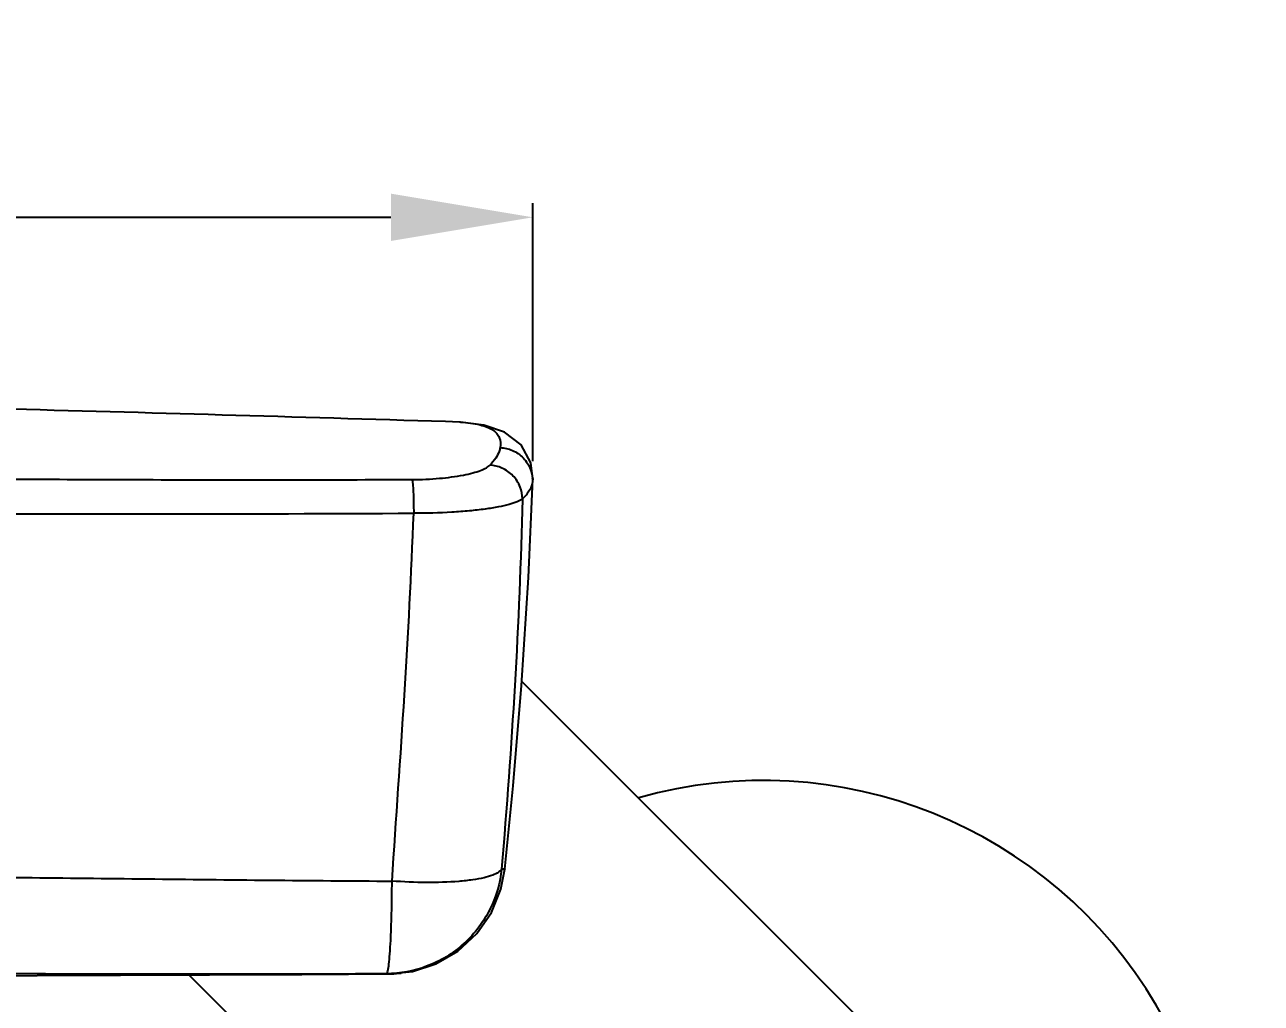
# Model space of a CAD drawing. Header units: millimetres. Extents: x 3766 to 4318, y 26587 to 26937.
# Drawn here: x 4244.4 to 4318.4, y 26662.8 to 26721.4 of the extents above; entities that cross this region are included whole.
import ezdxf

# ---------------------------------------------------------------- set-up
doc = ezdxf.new("R2010")
doc.units = ezdxf.units.MM
doc.styles.get("Standard").update_dxf_attribs({"font": ''})
doc.styles.get('Standard').set_extended_font_data('SimSun')
doc.dimstyles.new('副本 ISO-25-2bei', dxfattribs={"dimscale": 1.7, "dimtxt": 5, "dimasz": 5, "dimexe": 0.5, "dimexo": 0.625, "dimgap": 1, "dimtad": 1, "dimlfac": 0.0393, "dimdsep": 46, "dimtxsty": 'Standard', "dimcen": 2.5, "dimclrd": 1, "dimclre": 1, "dimclrt": 3, "dimadec": 0, "dimazin": 0, "dimtfac": 1, "dimtmove": 0, "dimatfit": 3, "dimfxl": 0, "dimarcsym": 0})

# ---------------------------------------------------------------- blocks, each defined once
blk = doc.blocks.new('*D0')
at = {"color": 1, "lineweight": -2, "transparency": 16777216}
for p, q in [((4118.847, 26695.122), (4118.847, 26710.731)), ((4274.817, 26695.294), (4274.817, 26710.731)), ((4127.347, 26709.881), (4266.317, 26709.881))]:
    blk.add_line(p, q, dxfattribs=at)
at = {"color": 1, "transparency": 16777216}
for points in [[(4127.347, 26711.297), (4127.347, 26708.464), (4118.847, 26709.881)], [(4266.317, 26711.297), (4266.317, 26708.464), (4274.817, 26709.881)]]:
    blk.add_solid(points, dxfattribs=at)
at = {"layer": 'Defpoints', "color": 0, "transparency": 16777216}
for p in [(4274.817, 26709.881), (4118.847, 26694.059), (4274.817, 26694.232)]:
    blk.add_point(p, dxfattribs=at)
at = {"color": 3, "transparency": 16777216, "insert": (4196.832, 26715.831), "char_height": 8.5, "attachment_point": 5, "bg_fill": 3, "box_fill_scale": 1.1, "bg_fill_color": 256, "bg_fill_true_color": 13158600, "bg_fill_transparency": 0}
blk.add_mtext('156', dxfattribs=at)

msp = doc.modelspace()

# ---------------------------------------------------------------- linework, layer by layer
for points in [[(4270.43, 26697.625), (4261.511, 26697.898), (4252.591, 26698.154), (4243.672, 26698.395)], [(4270.487, 26697.621), (4270.468, 26697.622), (4270.448, 26697.623), (4270.43, 26697.625)], [(4270.478, 26697.622), (4270.462, 26697.623), (4270.446, 26697.623), (4270.43, 26697.625)], [(4274.806, 26694.222), (4274.806, 26694.222), (4274.791, 26694.059), (4274.791, 26694.059)], [(4274.806, 26694.232), (4274.806, 26694.232), (4274.806, 26694.222), (4274.806, 26694.222)], [(4237.711, 26692.155), (4247.701, 26692.116), (4257.691, 26692.122), (4267.682, 26692.169)], [(4274.153, 26682.094), (4274.153, 26682.094), (4297.969, 26658.285), (4297.969, 26658.285)], [(4273.14, 26670.872), (4273.14, 26670.872), (4273.14, 26670.872), (4273.14, 26670.872)], [(4233.354, 26664.471), (4233.354, 26664.471), (4245.151, 26664.505), (4245.151, 26664.505)], [(4245.151, 26664.505), (4245.151, 26664.505), (4250.144, 26664.521), (4250.144, 26664.521)], [(4245.151, 26664.505), (4245.151, 26664.505), (4245.151, 26664.505), (4245.151, 26664.505)], [(4250.144, 26664.521), (4250.144, 26664.521), (4255.472, 26664.541), (4255.472, 26664.541)], [(4250.144, 26664.521), (4250.144, 26664.521), (4250.144, 26664.521), (4250.144, 26664.521)], [(4254.228, 26664.536), (4254.228, 26664.536), (4279.225, 26639.548), (4279.225, 26639.548)], [(4255.472, 26664.541), (4255.472, 26664.541), (4255.472, 26664.541), (4255.472, 26664.541)], [(4263.783, 26664.582), (4263.783, 26664.582), (4266.202, 26664.6), (4266.202, 26664.6)], [(4266.223, 26664.6), (4266.223, 26664.6), (4266.055, 26664.601), (4266.055, 26664.601)], [(4266.202, 26664.6), (4266.202, 26664.6), (4266.225, 26664.6), (4266.225, 26664.6)], [(4266.229, 26664.6), (4266.229, 26664.6), (4266.223, 26664.6), (4266.223, 26664.6)], [(4266.225, 26664.6), (4266.225, 26664.6), (4266.366, 26664.603), (4266.366, 26664.603)], [(4266.225, 26664.6), (4266.225, 26664.6), (4266.229, 26664.6), (4266.229, 26664.6)], [(4266.366, 26664.603), (4266.366, 26664.603), (4266.389, 26664.603), (4266.389, 26664.603)], [(4266.389, 26664.603), (4266.389, 26664.603), (4266.491, 26664.607), (4266.491, 26664.607)], [(4266.491, 26664.607), (4266.491, 26664.607), (4266.663, 26664.617), (4266.663, 26664.617)], [(4266.663, 26664.617), (4266.663, 26664.617), (4266.942, 26664.643), (4266.942, 26664.643)]]:
    msp.add_open_spline(points, degree=3)
for points, knots in [([(4274.807, 26694.23), (4274.807, 26694.23), (4274.692, 26695.187), (4274.692, 26695.187), (4274.692, 26695.187), (4274.692, 26695.187), (4274.114, 26696.261), (4274.114, 26696.261), (4274.114, 26696.261), (4274.114, 26696.261), (4273.113, 26697.029), (4273.113, 26697.029), (4273.113, 26697.029), (4273.113, 26697.029), (4271.875, 26697.448), (4271.875, 26697.448), (4271.875, 26697.448), (4271.875, 26697.448), (4270.476, 26697.622), (4270.476, 26697.622)], [0, 0, 0, 0, 0.2, 0.2, 0.2, 0.2, 0.4, 0.4, 0.4, 0.4, 0.6, 0.6, 0.6, 0.6, 0.8, 0.8, 0.8, 0.8, 1, 1, 1, 1]), ([(4270.487, 26697.621), (4270.88, 26697.597), (4271.275, 26697.554), (4271.658, 26697.459), (4271.658, 26697.459), (4271.802, 26697.421), (4271.947, 26697.377), (4272.085, 26697.321), (4272.085, 26697.321), (4272.201, 26697.273), (4272.315, 26697.217), (4272.419, 26697.147), (4272.419, 26697.147), (4272.507, 26697.088), (4272.59, 26697.02), (4272.66, 26696.938), (4272.66, 26696.938), (4272.72, 26696.865), (4272.771, 26696.782), (4272.806, 26696.693), (4272.806, 26696.693), (4272.878, 26696.507), (4272.882, 26696.295), (4272.859, 26696.097)], [0, 0, 0, 0, 0.166667, 0.166667, 0.166667, 0.166667, 0.333333, 0.333333, 0.333333, 0.333333, 0.5, 0.5, 0.5, 0.5, 0.666667, 0.666667, 0.666667, 0.666667, 0.833333, 0.833333, 0.833333, 0.833333, 1, 1, 1, 1]), ([(4272.859, 26696.097), (4272.843, 26696.015), (4272.82, 26695.936), (4272.792, 26695.86), (4272.792, 26695.86), (4272.74, 26695.723), (4272.669, 26695.595), (4272.589, 26695.473), (4272.589, 26695.473), (4272.489, 26695.319), (4272.371, 26695.178), (4272.246, 26695.044)], [0, 0, 0, 0, 0.333333, 0.333333, 0.333333, 0.333333, 0.666667, 0.666667, 0.666667, 0.666667, 1, 1, 1, 1]), ([(4272.859, 26696.097), (4273.108, 26696.087), (4273.358, 26696.031), (4273.588, 26695.931), (4273.588, 26695.931), (4273.837, 26695.824), (4274.063, 26695.666), (4274.249, 26695.469), (4274.249, 26695.469), (4274.434, 26695.274), (4274.58, 26695.041), (4274.672, 26694.788), (4274.672, 26694.788), (4274.758, 26694.555), (4274.798, 26694.305), (4274.791, 26694.059)], [0, 0, 0, 0, 0.25, 0.25, 0.25, 0.25, 0.5, 0.5, 0.5, 0.5, 0.75, 0.75, 0.75, 0.75, 1, 1, 1, 1]), ([(4267.589, 26694.185), (4268.139, 26694.188), (4268.688, 26694.21), (4269.236, 26694.26), (4269.236, 26694.26), (4269.711, 26694.303), (4270.185, 26694.363), (4270.653, 26694.455), (4270.653, 26694.455), (4270.844, 26694.493), (4271.036, 26694.535), (4271.224, 26694.585), (4271.224, 26694.585), (4271.381, 26694.628), (4271.536, 26694.675), (4271.689, 26694.731), (4271.689, 26694.731), (4271.805, 26694.774), (4271.92, 26694.823), (4272.03, 26694.885), (4272.03, 26694.885), (4272.109, 26694.93), (4272.184, 26694.981), (4272.246, 26695.044)], [0, 0, 0, 0, 0.166667, 0.166667, 0.166667, 0.166667, 0.333333, 0.333333, 0.333333, 0.333333, 0.5, 0.5, 0.5, 0.5, 0.666667, 0.666667, 0.666667, 0.666667, 0.833333, 0.833333, 0.833333, 0.833333, 1, 1, 1, 1]), ([(4274.184, 26693.018), (4274.182, 26693.263), (4274.136, 26693.509), (4274.047, 26693.738), (4274.047, 26693.738), (4273.95, 26693.988), (4273.802, 26694.218), (4273.616, 26694.412), (4273.616, 26694.412), (4273.432, 26694.606), (4273.208, 26694.764), (4272.962, 26694.873), (4272.962, 26694.873), (4272.736, 26694.973), (4272.491, 26695.032), (4272.246, 26695.044)], [0, 0, 0, 0, 0.25, 0.25, 0.25, 0.25, 0.5, 0.5, 0.5, 0.5, 0.75, 0.75, 0.75, 0.75, 1, 1, 1, 1]), ([(4237.579, 26694.241), (4242.577, 26694.217), (4247.576, 26694.188), (4252.574, 26694.177), (4252.574, 26694.177), (4257.579, 26694.165), (4262.584, 26694.171), (4267.589, 26694.184)], [0, 0, 0, 0, 0.5, 0.5, 0.5, 0.5, 1, 1, 1, 1]), ([(4267.589, 26694.185), (4267.597, 26694.15), (4267.603, 26694.115), (4267.608, 26694.081), (4267.608, 26694.081), (4267.615, 26694.028), (4267.62, 26693.975), (4267.625, 26693.923), (4267.625, 26693.923), (4267.64, 26693.763), (4267.649, 26693.604), (4267.656, 26693.446), (4267.656, 26693.446), (4267.666, 26693.238), (4267.672, 26693.03), (4267.676, 26692.823), (4267.676, 26692.823), (4267.68, 26692.605), (4267.682, 26692.387), (4267.682, 26692.169)], [0, 0, 0, 0, 0.2, 0.2, 0.2, 0.2, 0.4, 0.4, 0.4, 0.4, 0.6, 0.6, 0.6, 0.6, 0.8, 0.8, 0.8, 0.8, 1, 1, 1, 1]), ([(4273.14, 26670.872), (4273.14, 26670.872), (4273.633, 26675.844), (4273.633, 26675.844), (4273.633, 26675.844), (4273.633, 26675.844), (4274.137, 26681.86), (4274.137, 26681.86), (4274.137, 26681.86), (4274.137, 26681.86), (4274.55, 26688.322), (4274.55, 26688.322), (4274.55, 26688.322), (4274.55, 26688.322), (4274.806, 26694.222), (4274.806, 26694.222)], [0, 0, 0, 0, 0.25, 0.25, 0.25, 0.25, 0.5, 0.5, 0.5, 0.5, 0.75, 0.75, 0.75, 0.75, 1, 1, 1, 1]), ([(4274.791, 26694.059), (4274.766, 26693.888), (4274.707, 26693.722), (4274.624, 26693.569), (4274.624, 26693.569), (4274.509, 26693.363), (4274.35, 26693.185), (4274.184, 26693.018)], [0, 0, 0, 0, 0.5, 0.5, 0.5, 0.5, 1, 1, 1, 1]), ([(4274.817, 26694.232), (4274.817, 26694.237), (4274.811, 26694.242), (4274.806, 26694.242), (4274.806, 26694.242), (4274.801, 26694.242), (4274.797, 26694.237), (4274.797, 26694.232), (4274.797, 26694.232), (4274.797, 26694.226), (4274.801, 26694.222), (4274.806, 26694.222), (4274.806, 26694.222), (4274.811, 26694.222), (4274.817, 26694.226), (4274.817, 26694.232)], [0, 0, 0, 0, 0.25, 0.25, 0.25, 0.25, 0.5, 0.5, 0.5, 0.5, 0.75, 0.75, 0.75, 0.75, 1, 1, 1, 1]), ([(4274.184, 26693.018), (4274.094, 26692.946), (4273.988, 26692.895), (4273.881, 26692.851), (4273.881, 26692.851), (4273.722, 26692.787), (4273.562, 26692.736), (4273.397, 26692.692), (4273.397, 26692.692), (4273.183, 26692.634), (4272.966, 26692.586), (4272.748, 26692.545), (4272.748, 26692.545), (4272.483, 26692.494), (4272.216, 26692.451), (4271.949, 26692.415), (4271.949, 26692.415), (4271.639, 26692.372), (4271.327, 26692.337), (4271.016, 26692.308), (4271.016, 26692.308), (4270.669, 26692.274), (4270.321, 26692.249), (4269.973, 26692.228), (4269.973, 26692.228), (4269.211, 26692.183), (4268.447, 26692.165), (4267.683, 26692.169)], [0, 0, 0, 0, 0.142857, 0.142857, 0.142857, 0.142857, 0.285714, 0.285714, 0.285714, 0.285714, 0.428571, 0.428571, 0.428571, 0.428571, 0.571429, 0.571429, 0.571429, 0.571429, 0.714286, 0.714286, 0.714286, 0.714286, 0.857143, 0.857143, 0.857143, 0.857143, 1, 1, 1, 1]), ([(4274.184, 26693.018), (4274.097, 26689.298), (4273.944, 26685.577), (4273.729, 26681.86), (4273.729, 26681.86), (4273.517, 26678.194), (4273.247, 26674.531), (4272.942, 26670.872)], [0, 0, 0, 0, 0.5, 0.5, 0.5, 0.5, 1, 1, 1, 1]), ([(4266.386, 26670.149), (4266.63, 26673.861), (4266.9, 26677.569), (4267.13, 26681.282), (4267.13, 26681.282), (4267.355, 26684.909), (4267.541, 26688.538), (4267.683, 26692.169)], [0, 0, 0, 0, 0.5, 0.5, 0.5, 0.5, 1, 1, 1, 1]), ([(4262.373, 26656.366), (4258.979, 26644.427), (4264.083, 26631.705), (4274.786, 26625.418), (4274.786, 26625.418), (4285.49, 26619.131), (4299.091, 26620.868), (4307.871, 26629.642), (4307.871, 26629.642), (4316.651, 26638.417), (4318.392, 26652.013), (4312.107, 26662.716), (4312.107, 26662.716), (4305.82, 26673.418), (4293.095, 26678.523), (4281.152, 26675.135)], [0, 0, 0, 0, 0.25, 0.25, 0.25, 0.25, 0.5, 0.5, 0.5, 0.5, 0.75, 0.75, 0.75, 0.75, 1, 1, 1, 1]), ([(4272.942, 26670.872), (4272.858, 26670.059), (4272.628, 26669.253), (4272.265, 26668.513), (4272.265, 26668.513), (4271.879, 26667.724), (4271.342, 26667.008), (4270.692, 26666.415), (4270.692, 26666.415), (4270.043, 26665.825), (4269.28, 26665.357), (4268.458, 26665.048), (4268.458, 26665.048), (4267.691, 26664.759), (4266.869, 26664.607), (4266.055, 26664.601)], [0, 0, 0, 0, 0.25, 0.25, 0.25, 0.25, 0.5, 0.5, 0.5, 0.5, 0.75, 0.75, 0.75, 0.75, 1, 1, 1, 1]), ([(4266.229, 26664.6), (4266.229, 26664.6), (4267.604, 26664.748), (4267.604, 26664.748), (4267.604, 26664.748), (4267.604, 26664.748), (4269.015, 26665.201), (4269.015, 26665.201), (4269.015, 26665.201), (4269.015, 26665.201), (4270.329, 26665.965), (4270.329, 26665.965), (4270.329, 26665.965), (4270.329, 26665.965), (4271.458, 26667.004), (4271.458, 26667.004), (4271.458, 26667.004), (4271.458, 26667.004), (4272.332, 26668.263), (4272.332, 26668.263), (4272.332, 26668.263), (4272.332, 26668.263), (4272.903, 26669.66), (4272.903, 26669.66), (4272.903, 26669.66), (4272.903, 26669.66), (4273.14, 26670.871), (4273.14, 26670.871)], [0, 0, 0, 0, 0.142857, 0.142857, 0.142857, 0.142857, 0.285714, 0.285714, 0.285714, 0.285714, 0.428571, 0.428571, 0.428571, 0.428571, 0.571429, 0.571429, 0.571429, 0.571429, 0.714286, 0.714286, 0.714286, 0.714286, 0.857143, 0.857143, 0.857143, 0.857143, 1, 1, 1, 1]), ([(4272.942, 26670.872), (4272.933, 26670.856), (4272.922, 26670.84), (4272.911, 26670.825), (4272.911, 26670.825), (4272.87, 26670.772), (4272.818, 26670.726), (4272.762, 26670.687)], [0, 0, 0, 0, 0.5, 0.5, 0.5, 0.5, 1, 1, 1, 1]), ([(4272.942, 26670.869), (4272.976, 26670.871), (4273.009, 26670.873), (4273.044, 26670.875), (4273.044, 26670.875), (4273.064, 26670.876), (4273.085, 26670.876), (4273.104, 26670.877), (4273.104, 26670.877), (4273.112, 26670.877), (4273.12, 26670.877), (4273.133, 26670.875), (4273.133, 26670.875), (4273.136, 26670.875), (4273.142, 26670.873), (4273.14, 26670.871)], [0, 0, 0, 0, 0.25, 0.25, 0.25, 0.25, 0.5, 0.5, 0.5, 0.5, 0.75, 0.75, 0.75, 0.75, 1, 1, 1, 1]), ([(4237.044, 26670.433), (4239.495, 26670.412), (4241.947, 26670.385), (4244.398, 26670.36), (4244.398, 26670.36), (4246.846, 26670.333), (4249.295, 26670.307), (4251.743, 26670.281), (4251.743, 26670.281), (4256.624, 26670.228), (4261.504, 26670.175), (4266.386, 26670.149)], [0, 0, 0, 0, 0.333333, 0.333333, 0.333333, 0.333333, 0.666667, 0.666667, 0.666667, 0.666667, 1, 1, 1, 1]), ([(4266.344, 26667.573), (4266.349, 26667.779), (4266.354, 26667.986), (4266.36, 26668.192), (4266.36, 26668.192), (4266.374, 26668.845), (4266.384, 26669.497), (4266.386, 26670.149)], [0, 0, 0, 0, 0.5, 0.5, 0.5, 0.5, 1, 1, 1, 1]), ([(4272.762, 26670.687), (4272.656, 26670.612), (4272.535, 26670.556), (4272.414, 26670.509), (4272.414, 26670.509), (4272.245, 26670.442), (4272.07, 26670.394), (4271.893, 26670.352), (4271.893, 26670.352), (4271.668, 26670.299), (4271.44, 26670.258), (4271.211, 26670.224), (4271.211, 26670.224), (4270.937, 26670.184), (4270.662, 26670.155), (4270.385, 26670.132), (4270.385, 26670.132), (4269.741, 26670.08), (4269.092, 26670.063), (4268.443, 26670.067), (4268.443, 26670.067), (4267.756, 26670.072), (4267.07, 26670.101), (4266.386, 26670.149)], [0, 0, 0, 0, 0.166667, 0.166667, 0.166667, 0.166667, 0.333333, 0.333333, 0.333333, 0.333333, 0.5, 0.5, 0.5, 0.5, 0.666667, 0.666667, 0.666667, 0.666667, 0.833333, 0.833333, 0.833333, 0.833333, 1, 1, 1, 1]), ([(4266.139, 26664.782), (4266.167, 26664.91), (4266.184, 26665.04), (4266.199, 26665.171), (4266.199, 26665.171), (4266.223, 26665.376), (4266.241, 26665.579), (4266.257, 26665.784), (4266.257, 26665.784), (4266.277, 26666.054), (4266.291, 26666.326), (4266.305, 26666.597), (4266.305, 26666.597), (4266.321, 26666.922), (4266.333, 26667.248), (4266.344, 26667.573)], [0, 0, 0, 0, 0.25, 0.25, 0.25, 0.25, 0.5, 0.5, 0.5, 0.5, 0.75, 0.75, 0.75, 0.75, 1, 1, 1, 1]), ([(4266.055, 26664.601), (4261.104, 26664.568), (4256.153, 26664.568), (4251.203, 26664.577), (4251.203, 26664.577), (4246.272, 26664.585), (4241.342, 26664.601), (4236.412, 26664.623)], [0, 0, 0, 0, 0.5, 0.5, 0.5, 0.5, 1, 1, 1, 1]), ([(4255.472, 26664.541), (4255.472, 26664.541), (4258.225, 26664.553), (4258.225, 26664.553), (4258.225, 26664.553), (4258.225, 26664.553), (4260.991, 26664.566), (4260.991, 26664.566), (4260.991, 26664.566), (4260.991, 26664.566), (4263.783, 26664.582), (4263.783, 26664.582)], [0, 0, 0, 0, 0.333333, 0.333333, 0.333333, 0.333333, 0.666667, 0.666667, 0.666667, 0.666667, 1, 1, 1, 1]), ([(4266.055, 26664.601), (4266.075, 26664.601), (4266.087, 26664.624), (4266.096, 26664.645), (4266.096, 26664.645), (4266.119, 26664.695), (4266.128, 26664.735), (4266.139, 26664.782)], [0, 0, 0, 0, 0.5, 0.5, 0.5, 0.5, 1, 1, 1, 1])]:
    msp.add_open_spline(points, degree=3, knots=knots)

# ---------------------------------------------------------------- next in the draw order: dimensions: what is measured, and where the dimension line sits
dim = msp.add_linear_dim(base=(4274.817, 26709.881), p1=(4118.847, 26694.059), p2=(4274.817, 26694.232), dimstyle='副本 ISO-25-2bei', override={"dimgap": 1, "dimdec": 1, "dimlfac": 1, "dimtfill": 1})
dim.commit()
dim.dimension.update_dxf_attribs({"geometry": '*D0', "text_midpoint": (4196.832, 26715.831)})

doc.saveas('drawing.dxf')
